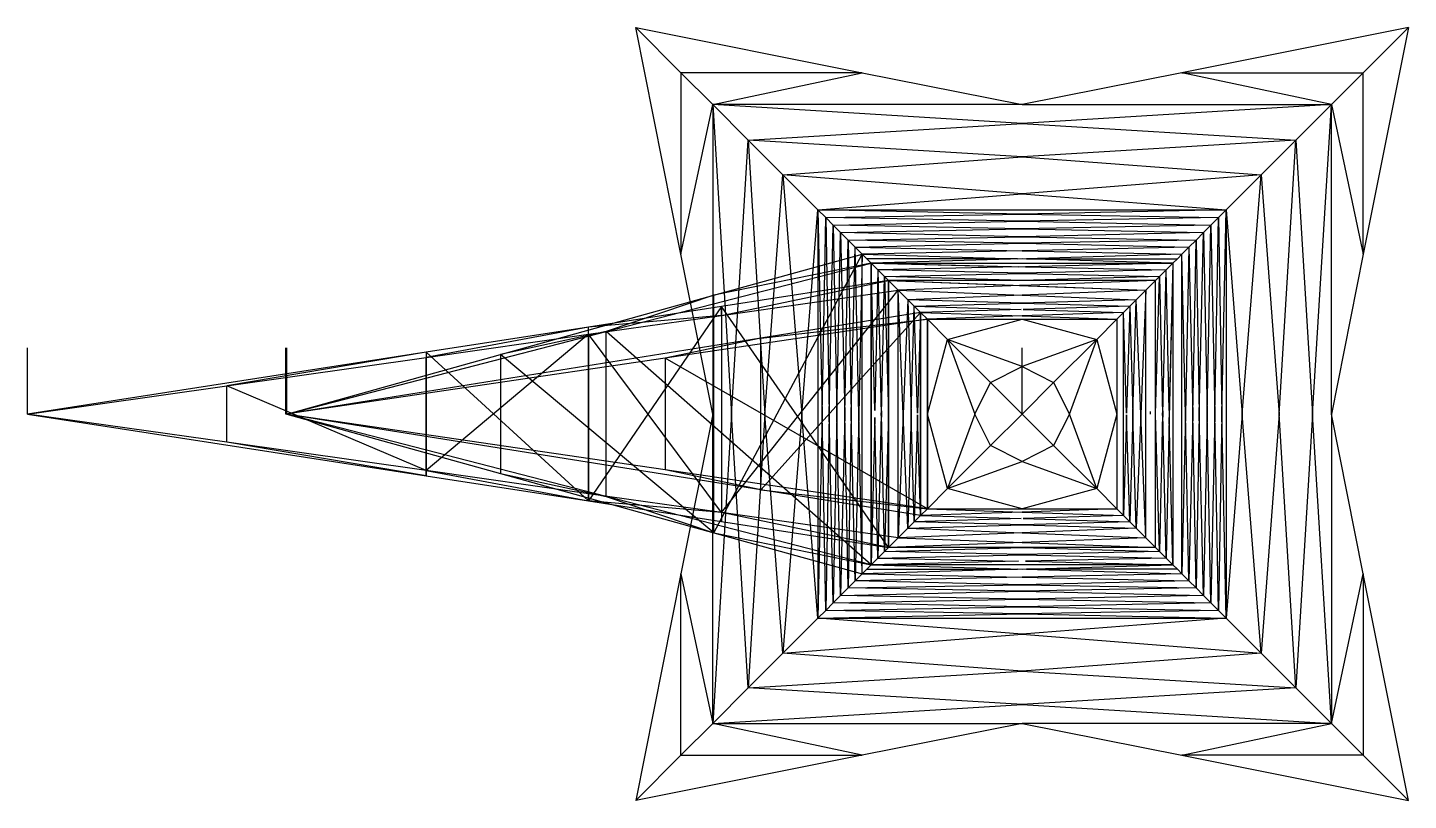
# Model space of a CAD drawing. Header units: metres. Extents: x -25 to 7, y -5 to 968.
# Drawn here: x -15.02 to 5.83, y 594.17 to 605.83 of the extents above; entities that cross this region are included whole.
import ezdxf

# ---------------------------------------------------------------- set-up
doc = ezdxf.new("R2010")
doc.units = ezdxf.units.M

msp = doc.modelspace()

# ---------------------------------------------------------------- linework, layer by layer
at = {"layer": 'tower_f_body'}
for p, q in [((-5.834, 605.834), (-2.414, 605.152, 3.42)), ((-5.152, 605.152, 3.42), (-5.834, 605.834)), ((-5.152, 602.414, 3.42), (-5.834, 605.834)), ((5.834, 605.834), (2.414, 605.152, 3.42)), ((5.834, 605.834), (5.152, 602.414, 3.42)), ((5.834, 605.834), (5.152, 605.152, 3.42)), ((-2.414, 605.152, 3.42), (-5.152, 605.152, 3.42)), ((-5.152, 605.152, 3.42), (-5.152, 602.414, 3.42)), ((-4.671, 604.671, 5.834), (-5.152, 605.152, 3.42)), ((-4.671, 604.671, 5.834), (-2.414, 605.152, 3.42)), ((-2.414, 605.152, 3.42), (0, 604.671, 5.834)), ((2.414, 605.152, 3.42), (0, 604.671, 5.834)), ((4.671, 604.671, 5.834), (2.414, 605.152, 3.42)), ((2.414, 605.152, 3.42), (5.152, 605.152, 3.42)), ((5.152, 605.152, 3.42), (4.671, 604.671, 5.834)), ((5.152, 602.414, 3.42), (5.152, 605.152, 3.42)), ((-5.152, 602.414, 3.42), (-4.671, 604.671, 5.834)), ((0, 604.387, 7.257), (-4.671, 604.671, 5.834)), ((0, 604.671, 5.834), (-4.671, 604.671, 5.834)), ((-4.671, 604.671, 5.834), (-4.387, 600, 7.257)), ((-4.135, 604.135, 8.518), (-4.671, 604.671, 5.834)), ((-4.671, 604.671, 5.834), (-4.671, 600, 5.834)), ((4.671, 604.671, 5.834), (0, 604.387, 7.257)), ((0, 604.671, 5.834), (4.671, 604.671, 5.834)), ((4.671, 604.671, 5.834), (4.135, 604.135, 8.518)), ((4.387, 600, 7.257), (4.671, 604.671, 5.834)), ((4.671, 600, 5.834), (4.671, 604.671, 5.834)), ((4.671, 604.671, 5.834), (5.152, 602.414, 3.42)), ((-4.135, 604.135, 8.518), (0, 604.387, 7.257)), ((0, 604.387, 7.257), (4.135, 604.135, 8.518)), ((-4.387, 600, 7.257), (-4.135, 604.135, 8.518)), ((0, 603.884, 9.778), (-4.135, 604.135, 8.518)), ((-4.135, 604.135, 8.518), (-3.884, 600, 9.778)), ((-3.61, 603.61, 11.155), (-4.135, 604.135, 8.518)), ((4.135, 604.135, 8.518), (0, 603.884, 9.778)), ((4.135, 604.135, 8.518), (3.61, 603.61, 11.155)), ((3.884, 600, 9.778), (4.135, 604.135, 8.518)), ((4.135, 604.135, 8.518), (4.387, 600, 7.257)), ((-3.61, 603.61, 11.155), (0, 603.884, 9.778)), ((0, 603.884, 9.778), (3.61, 603.61, 11.155)), ((-3.884, 600, 9.778), (-3.61, 603.61, 11.155)), ((0, 603.326, 12.576), (-3.61, 603.61, 11.155)), ((-3.61, 603.61, 11.155), (-3.326, 600, 12.576)), ((-3.084, 603.084, 13.791), (-3.61, 603.61, 11.155)), ((3.61, 603.61, 11.155), (0, 603.326, 12.576)), ((3.61, 603.61, 11.155), (3.084, 603.084, 13.791)), ((3.326, 600, 12.576), (3.61, 603.61, 11.155)), ((3.61, 603.61, 11.155), (3.884, 600, 9.778)), ((-3.084, 603.084, 13.791), (0, 603.326, 12.576)), ((0, 603.326, 12.576), (3.084, 603.084, 13.791)), ((-3.326, 600, 12.576), (-3.084, 603.084, 13.791)), ((0, 603.018, 15.379), (-3.084, 603.084, 13.791)), ((-3.084, 603.084, 13.791), (3.084, 603.084, 13.791)), ((-3.084, 603.084, 13.791), (-3.084, 596.916, 13.791)), ((-3.084, 603.084, 13.791), (-3.018, 600, 15.379)), ((-2.965, 602.965, 16.682), (-3.084, 603.084, 13.791)), ((-3.018, 600, 15.379), (-2.965, 602.965, 16.682)), ((-2.965, 602.965, 16.682), (0, 603.018, 15.379)), ((0, 602.91, 18.01), (-2.965, 602.965, 16.682)), ((-2.965, 602.965, 16.682), (-2.91, 600, 18.01)), ((-2.85, 602.85, 19.445), (-2.965, 602.965, 16.682)), ((3.084, 603.084, 13.791), (0, 603.018, 15.379)), ((0, 603.018, 15.379), (2.965, 602.965, 16.682)), ((2.965, 602.965, 16.682), (0, 602.91, 18.01)), ((2.965, 602.965, 16.682), (2.85, 602.85, 19.445)), ((2.91, 600, 18.01), (2.965, 602.965, 16.682)), ((3.084, 603.084, 13.791), (2.965, 602.965, 16.682)), ((2.965, 602.965, 16.682), (3.018, 600, 15.379)), ((3.018, 600, 15.379), (3.084, 603.084, 13.791)), ((3.084, 603.084, 13.791), (3.326, 600, 12.576)), ((3.084, 603.084, 13.791), (3.084, 596.916, 13.791)), ((-2.91, 600, 18.01), (-2.85, 602.85, 19.445)), ((-2.85, 602.85, 19.445), (0, 602.91, 18.01)), ((0, 602.796, 20.752), (-2.85, 602.85, 19.445)), ((-2.85, 602.85, 19.445), (-2.796, 600, 20.752)), ((-2.742, 602.742, 22.067), (-2.85, 602.85, 19.445)), ((-2.742, 602.742, 22.067), (0, 602.796, 20.752)), ((0, 602.91, 18.01), (2.85, 602.85, 19.445)), ((2.85, 602.85, 19.445), (0, 602.796, 20.752)), ((0, 602.796, 20.752), (2.742, 602.742, 22.067)), ((2.85, 602.85, 19.445), (2.742, 602.742, 22.067)), ((2.796, 600, 20.752), (2.85, 602.85, 19.445)), ((2.85, 602.85, 19.445), (2.91, 600, 18.01)), ((-2.796, 600, 20.752), (-2.742, 602.742, 22.067)), ((0, 602.674, 23.724), (-2.742, 602.742, 22.067)), ((-2.742, 602.742, 22.067), (-2.674, 600, 23.724)), ((-2.627, 602.627, 24.854), (-2.742, 602.742, 22.067)), ((-2.674, 600, 23.724), (-2.627, 602.627, 24.854)), ((-2.627, 602.627, 24.854), (0, 602.674, 23.724)), ((0, 602.579, 26.01), (-2.627, 602.627, 24.854)), ((-2.627, 602.627, 24.854), (-2.579, 600, 26.01)), ((-2.52, 602.52, 27.432), (-2.627, 602.627, 24.854)), ((-2.52, 602.52, 27.432), (0, 602.579, 26.01)), ((2.742, 602.742, 22.067), (0, 602.674, 23.724)), ((0, 602.674, 23.724), (2.627, 602.627, 24.854)), ((2.627, 602.627, 24.854), (0, 602.579, 26.01)), ((0, 602.579, 26.01), (2.52, 602.52, 27.432)), ((2.627, 602.627, 24.854), (2.52, 602.52, 27.432)), ((2.579, 600, 26.01), (2.627, 602.627, 24.854)), ((2.742, 602.742, 22.067), (2.627, 602.627, 24.854)), ((2.627, 602.627, 24.854), (2.674, 600, 23.724)), ((2.674, 600, 23.724), (2.742, 602.742, 22.067)), ((2.742, 602.742, 22.067), (2.796, 600, 20.752)), ((-4.671, 600, 5.834), (-5.152, 602.414, 3.42)), ((-2.579, 600, 26.01), (-2.52, 602.52, 27.432)), ((-2.52, 602.52, 27.432), (0, 602.466, 28.754)), ((-2.52, 602.52, 27.432), (-2.414, 602.414, 30.01)), ((-2.466, 600, 28.754), (-2.52, 602.52, 27.432)), ((-2.414, 602.414, 30.01), (-2.466, 600, 28.754)), ((0, 602.466, 28.754), (-2.414, 602.414, 30.01)), ((-2.414, 602.414, 30.01), (-0.069, 602.345, 31.668)), ((-2.414, 602.414, 30.01), (-2.345, 602.345, 31.668)), ((-2.414, 597.586, 30.01), (-2.414, 602.414, 30.01)), ((-0.069, 602.345, 31.668), (-2.345, 602.345, 31.668)), ((-2.277, 602.277, 33.327), (-2.345, 602.345, 31.668)), ((0, 602.343, 31.717), (-2.277, 602.277, 33.327)), ((2.52, 602.52, 27.432), (0, 602.466, 28.754)), ((0, 602.466, 28.754), (2.414, 602.414, 30.01)), ((2.277, 602.277, 33.327), (0, 602.343, 31.717)), ((2.414, 602.414, 30.01), (0.069, 602.345, 31.668)), ((0.069, 602.345, 31.668), (2.345, 602.345, 31.668)), ((2.277, 602.277, 33.327), (2.345, 602.345, 31.668)), ((2.345, 602.345, 31.668), (2.414, 602.414, 30.01)), ((2.414, 602.414, 30.01), (2.52, 602.52, 27.432)), ((2.466, 600, 28.754), (2.414, 602.414, 30.01)), ((2.414, 597.586, 30.01), (2.414, 602.414, 30.01)), ((2.52, 602.52, 27.432), (2.466, 600, 28.754)), ((2.52, 602.52, 27.432), (2.579, 600, 26.01)), ((5.152, 602.414, 3.42), (4.671, 600, 5.834)), ((-2.277, 602.277, 33.327), (-0.053, 602.224, 34.599)), ((-2.277, 602.277, 33.327), (0, 602.277, 33.327)), ((-2.277, 602.277, 33.327), (0.053, 602.224, 34.599)), ((-2.224, 600.053, 34.599), (-2.277, 602.277, 33.327)), ((-2.277, 600, 33.327), (-2.277, 602.277, 33.327)), ((-2.176, 602.176, 35.758), (-2.277, 602.277, 33.327)), ((-2.176, 602.176, 35.758), (-2.224, 600.053, 34.599)), ((-0.053, 602.224, 34.599), (-2.176, 602.176, 35.758)), ((0, 602.125, 37.002), (-2.176, 602.176, 35.758)), ((-2.176, 602.176, 35.758), (-2.125, 600, 37.002)), ((-2.076, 602.076, 38.189), (-2.176, 602.176, 35.758)), ((-2.076, 602.076, 38.189), (0, 602.123, 37.056)), ((-0.048, 602.124, 37.03), (0, 602.125, 37.002)), ((0, 602.123, 37.056), (-0.048, 602.124, 37.03)), ((0, 602.277, 33.327), (2.277, 602.277, 33.327)), ((2.176, 602.176, 35.758), (0, 602.125, 37.002)), ((0, 602.125, 37.002), (0.048, 602.124, 37.03)), ((0.048, 602.124, 37.03), (0, 602.123, 37.056)), ((0, 602.123, 37.056), (2.076, 602.076, 38.189)), ((2.277, 602.277, 33.327), (0.053, 602.224, 34.599)), ((0.053, 602.224, 34.599), (2.176, 602.176, 35.758)), ((2.176, 602.176, 35.758), (2.076, 602.076, 38.189)), ((2.125, 600, 37.002), (2.176, 602.176, 35.758)), ((2.176, 602.176, 35.758), (2.277, 602.277, 33.327)), ((2.224, 600.053, 34.599), (2.176, 602.176, 35.758)), ((2.277, 602.277, 33.327), (2.224, 600.053, 34.599)), ((2.277, 602.277, 33.327), (2.224, 599.947, 34.599)), ((2.277, 602.277, 33.327), (2.277, 600, 33.327)), ((-2.123, 600, 37.056), (-2.076, 602.076, 38.189)), ((0, 602.015, 39.657), (-2.076, 602.076, 38.189)), ((-2.076, 602.076, 38.189), (-2.015, 600, 39.657)), ((-2.015, 602.015, 39.657), (-2.076, 602.076, 38.189)), ((-2.015, 602.015, 39.657), (0, 601.942, 41.442)), ((-2.015, 602.015, 39.657), (-0.036, 601.94, 41.477)), ((0, 602.015, 39.657), (-2.015, 602.015, 39.657)), ((-1.868, 601.868, 43.227), (-2.015, 602.015, 39.657)), ((-2.015, 600, 39.657), (-2.015, 602.015, 39.657)), ((-0.036, 601.94, 41.477), (-1.868, 601.868, 43.227)), ((0, 601.942, 41.442), (-0.036, 601.94, 41.477)), ((-0.036, 601.94, 41.477), (1.868, 601.868, 43.227)), ((2.076, 602.076, 38.189), (0, 602.015, 39.657)), ((2.015, 602.015, 39.657), (0, 601.942, 41.442)), ((2.015, 602.015, 39.657), (0, 602.015, 39.657)), ((0, 601.942, 41.442), (1.868, 601.868, 43.227)), ((1.868, 601.868, 43.227), (2.015, 602.015, 39.657)), ((2.015, 600, 39.657), (2.076, 602.076, 38.189)), ((2.076, 602.076, 38.189), (2.015, 602.015, 39.657)), ((2.015, 600, 39.657), (2.015, 602.015, 39.657)), ((2.076, 602.076, 38.189), (2.123, 600, 37.056)), ((-1.868, 601.868, 43.227), (0, 601.795, 44.989)), ((-1.722, 601.722, 46.75), (-1.868, 601.868, 43.227)), ((-1.795, 600, 44.989), (-1.868, 601.868, 43.227)), ((-1.868, 598.132, 43.227), (-1.868, 601.868, 43.227)), ((-1.722, 601.722, 46.75), (-1.795, 600, 44.989)), ((0, 601.795, 44.989), (-1.722, 601.722, 46.75)), ((-1.722, 601.722, 46.75), (-1.627, 601.627, 49.045)), ((0, 601.675, 47.904), (-1.722, 601.722, 46.75)), ((-1.722, 601.722, 46.75), (-1.675, 600, 47.904)), ((1.868, 601.868, 43.227), (0, 601.795, 44.989)), ((0, 601.795, 44.989), (1.722, 601.722, 46.75)), ((1.722, 601.722, 46.75), (0, 601.675, 47.904)), ((1.722, 601.722, 46.75), (1.627, 601.627, 49.045)), ((1.675, 600, 47.904), (1.722, 601.722, 46.75)), ((1.722, 601.722, 46.75), (1.868, 601.868, 43.227)), ((1.795, 600, 44.989), (1.722, 601.722, 46.75)), ((1.868, 601.868, 43.227), (1.795, 600, 44.989)), ((1.868, 598.132, 43.227), (1.868, 601.868, 43.227)), ((-1.673, 600, 47.93), (-1.627, 601.627, 49.045)), ((-1.627, 601.627, 49.045), (0, 601.673, 47.93)), ((-1.627, 601.627, 49.045), (-0.015, 601.579, 50.215)), ((-1.533, 601.533, 51.339), (-1.627, 601.627, 49.045)), ((-1.579, 600.015, 50.215), (-1.627, 601.627, 49.045)), ((-1.533, 601.533, 51.339), (-1.579, 600.015, 50.215)), ((-0.015, 601.579, 50.215), (-1.533, 601.533, 51.339)), ((-1.533, 601.533, 51.339), (0, 601.48, 52.622)), ((-1.43, 601.43, 53.819), (-1.533, 601.533, 51.339)), ((-1.533, 598.467, 51.339), (-1.533, 601.533, 51.339)), ((-0.019, 601.674, 47.917), (0, 601.675, 47.904)), ((0, 601.673, 47.93), (-0.019, 601.674, 47.917)), ((0, 601.675, 47.904), (0.019, 601.674, 47.917)), ((0.019, 601.674, 47.917), (0, 601.673, 47.93)), ((0, 601.673, 47.93), (1.627, 601.627, 49.045)), ((1.533, 601.533, 51.339), (0, 601.48, 52.622)), ((1.627, 601.627, 49.045), (0.015, 601.579, 50.215)), ((0.015, 601.579, 50.215), (1.533, 601.533, 51.339)), ((1.43, 601.43, 53.819), (1.533, 601.533, 51.339)), ((1.533, 601.533, 51.339), (1.627, 601.627, 49.045)), ((1.579, 600.015, 50.215), (1.533, 601.533, 51.339)), ((1.533, 598.467, 51.339), (1.533, 601.533, 51.339)), ((1.627, 601.627, 49.045), (1.579, 600.015, 50.215)), ((1.627, 601.627, 49.045), (1.673, 600, 47.93)), ((0, 601.48, 52.622), (-1.43, 601.43, 53.819)), ((-1.43, 601.43, 53.819), (0, 601.43, 53.819)), ((-1.43, 601.43, 53.819), (-1.127, 601.127, 56.366)), ((-1.43, 601.43, 53.819), (-1.43, 600, 53.819)), ((-1.127, 601.127, 56.366), (0, 601.43, 53.819)), ((0, 601.48, 52.622), (1.43, 601.43, 53.819)), ((0, 601.43, 53.819), (1.127, 601.127, 56.366)), ((0, 601.43, 53.819), (1.43, 601.43, 53.819)), ((1.127, 601.127, 56.366), (1.43, 601.43, 53.819)), ((1.43, 601.43, 53.819), (1.43, 600, 53.819)), ((-1.43, 600, 53.819), (-1.127, 601.127, 56.366)), ((-1.127, 601.127, 56.366), (-0.476, 600.476, 61.831)), ((0, 600.715, 59.827), (-1.127, 601.127, 56.366)), ((-1.127, 601.127, 56.366), (-0.715, 600, 59.827)), ((1.127, 601.127, 56.366), (0, 600.715, 59.827)), ((0.476, 600.476, 61.831), (1.127, 601.127, 56.366)), ((0.715, 600, 59.827), (1.127, 601.127, 56.366)), ((1.127, 601.127, 56.366), (1.43, 600, 53.819)), ((-0.476, 600.476, 61.831), (0, 600.715, 59.827)), ((0, 600.715, 59.827), (0.476, 600.476, 61.831)), ((-0.715, 600, 59.827), (-0.476, 600.476, 61.831)), ((-0.476, 600.476, 61.831), (0, 600, 65.834)), ((0.476, 600.476, 61.831), (0, 600, 65.834)), ((0.476, 600.476, 61.831), (0.715, 600, 59.827)), ((-2.125, 600, 37.002), (-2.124, 600.048, 37.03)), ((-2.124, 600.048, 37.03), (-2.123, 600, 37.056)), ((1.942, 600, 41.442), (1.94, 600.036, 41.477)), ((2.123, 600, 37.056), (2.124, 600.048, 37.03)), ((2.124, 600.048, 37.03), (2.125, 600, 37.002)), ((-4.671, 600, 5.834), (-5.152, 597.586, 3.42)), ((-4.671, 595.329, 5.834), (-4.671, 600, 5.834)), ((-4.387, 600, 7.257), (-4.671, 595.329, 5.834)), ((-4.135, 595.865, 8.518), (-4.387, 600, 7.257)), ((-3.884, 600, 9.778), (-4.135, 595.865, 8.518)), ((-3.61, 596.39, 11.155), (-3.884, 600, 9.778)), ((-3.326, 600, 12.576), (-3.61, 596.39, 11.155)), ((-3.084, 596.916, 13.791), (-3.326, 600, 12.576)), ((-3.018, 600, 15.379), (-3.084, 596.916, 13.791)), ((-2.965, 597.035, 16.682), (-3.018, 600, 15.379)), ((-2.91, 600, 18.01), (-2.965, 597.035, 16.682)), ((-2.85, 597.15, 19.445), (-2.91, 600, 18.01)), ((-2.796, 600, 20.752), (-2.85, 597.15, 19.445)), ((-2.742, 597.258, 22.067), (-2.796, 600, 20.752)), ((-2.674, 600, 23.724), (-2.742, 597.258, 22.067)), ((-2.627, 597.373, 24.854), (-2.674, 600, 23.724)), ((-2.579, 600, 26.01), (-2.627, 597.373, 24.854)), ((-2.52, 597.48, 27.432), (-2.579, 600, 26.01)), ((-2.466, 600, 28.754), (-2.52, 597.48, 27.432)), ((-2.414, 597.586, 30.01), (-2.466, 600, 28.754)), ((-2.277, 597.723, 33.327), (-2.277, 600, 33.327)), ((-2.224, 599.947, 34.599), (-2.277, 597.723, 33.327)), ((-2.176, 597.824, 35.758), (-2.224, 599.947, 34.599)), ((-2.125, 600, 37.002), (-2.176, 597.824, 35.758)), ((-2.124, 599.952, 37.03), (-2.125, 600, 37.002)), ((-2.123, 600, 37.056), (-2.124, 599.952, 37.03)), ((-2.076, 597.924, 38.189), (-2.123, 600, 37.056)), ((-2.015, 600, 39.657), (-2.076, 597.924, 38.189)), ((-2.015, 597.985, 39.657), (-2.015, 600, 39.657)), ((-1.795, 600, 44.989), (-1.868, 598.132, 43.227)), ((-1.722, 598.278, 46.75), (-1.795, 600, 44.989)), ((-1.675, 600, 47.904), (-1.722, 598.278, 46.75)), ((-1.675, 600, 47.904), (-1.674, 600.019, 47.917)), ((-1.674, 599.981, 47.917), (-1.675, 600, 47.904)), ((-1.674, 600.019, 47.917), (-1.673, 600, 47.93)), ((-1.673, 600, 47.93), (-1.674, 599.981, 47.917)), ((-1.627, 598.373, 49.045), (-1.673, 600, 47.93)), ((-1.579, 599.985, 50.215), (-1.627, 598.373, 49.045)), ((-1.533, 598.467, 51.339), (-1.579, 599.985, 50.215)), ((-1.127, 598.873, 56.366), (-1.43, 600, 53.819)), ((-1.43, 600, 53.819), (-1.43, 598.57, 53.819)), ((-0.715, 600, 59.827), (-1.127, 598.873, 56.366)), ((-0.476, 599.524, 61.831), (-0.715, 600, 59.827)), ((0, 600, 65.834), (-0.476, 599.524, 61.831)), ((0.476, 599.524, 61.831), (0, 600, 65.834)), ((0.715, 600, 59.827), (0.476, 599.524, 61.831)), ((1.127, 598.873, 56.366), (0.715, 600, 59.827)), ((1.43, 600, 53.819), (1.127, 598.873, 56.366)), ((1.43, 600, 53.819), (1.43, 598.57, 53.819)), ((1.579, 599.985, 50.215), (1.533, 598.467, 51.339)), ((1.627, 598.373, 49.045), (1.579, 599.985, 50.215)), ((1.673, 600, 47.93), (1.627, 598.373, 49.045)), ((1.673, 600, 47.93), (1.674, 600.019, 47.917)), ((1.674, 599.981, 47.917), (1.673, 600, 47.93)), ((1.674, 600.019, 47.917), (1.675, 600, 47.904)), ((1.675, 600, 47.904), (1.674, 599.981, 47.917)), ((1.722, 598.278, 46.75), (1.675, 600, 47.904)), ((1.795, 600, 44.989), (1.722, 598.278, 46.75)), ((1.868, 598.132, 43.227), (1.795, 600, 44.989)), ((2.076, 597.924, 38.189), (2.015, 600, 39.657)), ((2.015, 597.985, 39.657), (2.015, 600, 39.657)), ((2.123, 600, 37.056), (2.076, 597.924, 38.189)), ((2.124, 599.952, 37.03), (2.123, 600, 37.056)), ((2.125, 600, 37.002), (2.124, 599.952, 37.03)), ((2.176, 597.824, 35.758), (2.125, 600, 37.002)), ((2.224, 599.947, 34.599), (2.176, 597.824, 35.758)), ((2.277, 597.723, 33.327), (2.224, 599.947, 34.599)), ((2.277, 600, 33.327), (2.277, 597.723, 33.327)), ((2.466, 600, 28.754), (2.414, 597.586, 30.01)), ((2.52, 597.48, 27.432), (2.466, 600, 28.754)), ((2.579, 600, 26.01), (2.52, 597.48, 27.432)), ((2.627, 597.373, 24.854), (2.579, 600, 26.01)), ((2.674, 600, 23.724), (2.627, 597.373, 24.854)), ((2.742, 597.258, 22.067), (2.674, 600, 23.724)), ((2.796, 600, 20.752), (2.742, 597.258, 22.067)), ((2.85, 597.15, 19.445), (2.796, 600, 20.752)), ((2.91, 600, 18.01), (2.85, 597.15, 19.445)), ((2.965, 597.035, 16.682), (2.91, 600, 18.01)), ((3.018, 600, 15.379), (2.965, 597.035, 16.682)), ((3.084, 596.916, 13.791), (3.018, 600, 15.379)), ((3.326, 600, 12.576), (3.084, 596.916, 13.791)), ((3.61, 596.39, 11.155), (3.326, 600, 12.576)), ((3.884, 600, 9.778), (3.61, 596.39, 11.155)), ((4.135, 595.865, 8.518), (3.884, 600, 9.778)), ((4.387, 600, 7.257), (4.135, 595.865, 8.518)), ((4.671, 595.329, 5.834), (4.387, 600, 7.257)), ((4.671, 600, 5.834), (4.671, 595.329, 5.834)), ((5.152, 597.586, 3.42), (4.671, 600, 5.834)), ((-1.127, 598.873, 56.366), (-0.476, 599.524, 61.831)), ((0, 599.285, 59.827), (-0.476, 599.524, 61.831)), ((0.476, 599.524, 61.831), (0, 599.285, 59.827)), ((1.127, 598.873, 56.366), (0.476, 599.524, 61.831)), ((-1.127, 598.873, 56.366), (0, 599.285, 59.827)), ((0, 599.285, 59.827), (1.127, 598.873, 56.366)), ((-1.127, 598.873, 56.366), (-1.43, 598.57, 53.819)), ((0, 598.57, 53.819), (-1.127, 598.873, 56.366)), ((1.127, 598.873, 56.366), (0, 598.57, 53.819)), ((1.43, 598.57, 53.819), (1.127, 598.873, 56.366)), ((-1.627, 598.373, 49.045), (-1.722, 598.278, 46.75)), ((-1.627, 598.373, 49.045), (-1.533, 598.467, 51.339)), ((-0.015, 598.421, 50.215), (-1.627, 598.373, 49.045)), ((0, 598.327, 47.93), (-1.627, 598.373, 49.045)), ((-1.533, 598.467, 51.339), (-1.43, 598.57, 53.819)), ((0, 598.52, 52.622), (-1.533, 598.467, 51.339)), ((-1.533, 598.467, 51.339), (-0.015, 598.421, 50.215)), ((-1.43, 598.57, 53.819), (0, 598.57, 53.819)), ((-1.43, 598.57, 53.819), (0, 598.52, 52.622)), ((0, 598.57, 53.819), (1.43, 598.57, 53.819)), ((1.43, 598.57, 53.819), (0, 598.52, 52.622)), ((0, 598.52, 52.622), (1.533, 598.467, 51.339)), ((1.627, 598.373, 49.045), (0, 598.327, 47.93)), ((1.533, 598.467, 51.339), (0.015, 598.421, 50.215)), ((0.015, 598.421, 50.215), (1.627, 598.373, 49.045)), ((1.533, 598.467, 51.339), (1.43, 598.57, 53.819)), ((1.627, 598.373, 49.045), (1.533, 598.467, 51.339)), ((1.722, 598.278, 46.75), (1.627, 598.373, 49.045)), ((-1.722, 598.278, 46.75), (-1.868, 598.132, 43.227)), ((0, 598.205, 44.989), (-1.868, 598.132, 43.227)), ((-1.722, 598.278, 46.75), (0, 598.325, 47.904)), ((-1.722, 598.278, 46.75), (0, 598.205, 44.989)), ((-0.019, 598.326, 47.917), (0, 598.327, 47.93)), ((0, 598.325, 47.904), (-0.019, 598.326, 47.917)), ((0, 598.327, 47.93), (0.019, 598.326, 47.917)), ((0.019, 598.326, 47.917), (0, 598.325, 47.904)), ((0, 598.325, 47.904), (1.722, 598.278, 46.75)), ((1.722, 598.278, 46.75), (0, 598.205, 44.989)), ((0, 598.205, 44.989), (1.868, 598.132, 43.227)), ((1.722, 598.278, 46.75), (1.868, 598.132, 43.227)), ((-2.076, 597.924, 38.189), (0, 597.985, 39.657)), ((-2.076, 597.924, 38.189), (-2.015, 597.985, 39.657)), ((-1.868, 598.132, 43.227), (-2.015, 597.985, 39.657)), ((0, 598.058, 41.442), (-2.015, 597.985, 39.657)), ((0, 597.985, 39.657), (-2.015, 597.985, 39.657)), ((-1.868, 598.132, 43.227), (0, 598.058, 41.442)), ((1.868, 598.132, 43.227), (0, 598.058, 41.442)), ((0, 598.058, 41.442), (2.015, 597.985, 39.657)), ((0, 597.985, 39.657), (2.076, 597.924, 38.189)), ((2.015, 597.985, 39.657), (0, 597.985, 39.657)), ((1.868, 598.132, 43.227), (2.015, 597.985, 39.657)), ((2.015, 597.985, 39.657), (2.076, 597.924, 38.189)), ((-2.176, 597.824, 35.758), (-2.277, 597.723, 33.327)), ((-0.053, 597.776, 34.599), (-2.277, 597.723, 33.327)), ((-2.176, 597.824, 35.758), (-2.076, 597.924, 38.189)), ((-2.176, 597.824, 35.758), (0, 597.875, 37.002)), ((-2.176, 597.824, 35.758), (-0.053, 597.776, 34.599)), ((0, 597.877, 37.056), (-2.076, 597.924, 38.189)), ((-0.048, 597.876, 37.03), (0, 597.877, 37.056)), ((0, 597.875, 37.002), (-0.048, 597.876, 37.03)), ((2.076, 597.924, 38.189), (0, 597.877, 37.056)), ((0, 597.877, 37.056), (0.048, 597.876, 37.03)), ((0.048, 597.876, 37.03), (0, 597.875, 37.002)), ((0, 597.875, 37.002), (2.176, 597.824, 35.758)), ((2.176, 597.824, 35.758), (0.053, 597.776, 34.599)), ((0.053, 597.776, 34.599), (2.277, 597.723, 33.327)), ((2.076, 597.924, 38.189), (2.176, 597.824, 35.758)), ((2.176, 597.824, 35.758), (2.277, 597.723, 33.327)), ((-5.152, 597.586, 3.42), (-5.834, 594.166)), ((-5.152, 594.848, 3.42), (-5.152, 597.586, 3.42)), ((-5.152, 597.586, 3.42), (-4.671, 595.329, 5.834)), ((-2.52, 597.48, 27.432), (-2.414, 597.586, 30.01)), ((0, 597.534, 28.754), (-2.52, 597.48, 27.432)), ((-0.069, 597.655, 31.668), (-2.414, 597.586, 30.01)), ((-2.414, 597.586, 30.01), (-2.345, 597.655, 31.668)), ((-2.414, 597.586, 30.01), (0, 597.534, 28.754)), ((-2.277, 597.723, 33.327), (-2.345, 597.655, 31.668)), ((-2.345, 597.655, 31.668), (-0.069, 597.655, 31.668)), ((-2.277, 597.723, 33.327), (0, 597.657, 31.717)), ((0, 597.723, 33.327), (-2.277, 597.723, 33.327)), ((0, 597.657, 31.717), (2.277, 597.723, 33.327)), ((2.277, 597.723, 33.327), (0, 597.723, 33.327)), ((2.414, 597.586, 30.01), (0, 597.534, 28.754)), ((0, 597.534, 28.754), (2.52, 597.48, 27.432)), ((0.069, 597.655, 31.668), (2.414, 597.586, 30.01)), ((2.345, 597.655, 31.668), (0.069, 597.655, 31.668)), ((2.277, 597.723, 33.327), (2.345, 597.655, 31.668)), ((2.345, 597.655, 31.668), (2.414, 597.586, 30.01)), ((2.414, 597.586, 30.01), (2.52, 597.48, 27.432)), ((4.671, 595.329, 5.834), (5.152, 597.586, 3.42)), ((5.152, 597.586, 3.42), (5.152, 594.848, 3.42)), ((5.834, 594.166), (5.152, 597.586, 3.42)), ((-2.742, 597.258, 22.067), (-2.627, 597.373, 24.854)), ((-2.742, 597.258, 22.067), (0, 597.326, 23.724)), ((-2.627, 597.373, 24.854), (-2.52, 597.48, 27.432)), ((-2.627, 597.373, 24.854), (0, 597.421, 26.01)), ((0, 597.326, 23.724), (-2.627, 597.373, 24.854)), ((0, 597.421, 26.01), (-2.52, 597.48, 27.432)), ((2.52, 597.48, 27.432), (0, 597.421, 26.01)), ((0, 597.421, 26.01), (2.627, 597.373, 24.854)), ((2.627, 597.373, 24.854), (0, 597.326, 23.724)), ((0, 597.326, 23.724), (2.742, 597.258, 22.067)), ((2.52, 597.48, 27.432), (2.627, 597.373, 24.854)), ((2.627, 597.373, 24.854), (2.742, 597.258, 22.067)), ((-2.85, 597.15, 19.445), (-2.965, 597.035, 16.682)), ((-2.742, 597.258, 22.067), (-2.85, 597.15, 19.445)), ((-2.85, 597.15, 19.445), (0, 597.204, 20.752)), ((0, 597.09, 18.01), (-2.85, 597.15, 19.445)), ((0, 597.204, 20.752), (-2.742, 597.258, 22.067)), ((2.742, 597.258, 22.067), (0, 597.204, 20.752)), ((0, 597.204, 20.752), (2.85, 597.15, 19.445)), ((2.85, 597.15, 19.445), (0, 597.09, 18.01)), ((2.742, 597.258, 22.067), (2.85, 597.15, 19.445)), ((2.85, 597.15, 19.445), (2.965, 597.035, 16.682)), ((-3.61, 596.39, 11.155), (-3.084, 596.916, 13.791)), ((-2.965, 597.035, 16.682), (-3.084, 596.916, 13.791)), ((-3.084, 596.916, 13.791), (0, 596.982, 15.379)), ((0, 596.674, 12.576), (-3.084, 596.916, 13.791)), ((-3.084, 596.916, 13.791), (3.084, 596.916, 13.791)), ((-2.965, 597.035, 16.682), (0, 597.09, 18.01)), ((0, 596.982, 15.379), (-2.965, 597.035, 16.682)), ((0, 597.09, 18.01), (2.965, 597.035, 16.682)), ((2.965, 597.035, 16.682), (0, 596.982, 15.379)), ((0, 596.982, 15.379), (3.084, 596.916, 13.791)), ((3.084, 596.916, 13.791), (0, 596.674, 12.576)), ((2.965, 597.035, 16.682), (3.084, 596.916, 13.791)), ((3.084, 596.916, 13.791), (3.61, 596.39, 11.155)), ((-3.61, 596.39, 11.155), (0, 596.674, 12.576)), ((0, 596.674, 12.576), (3.61, 596.39, 11.155)), ((-4.135, 595.865, 8.518), (-3.61, 596.39, 11.155)), ((0, 596.116, 9.778), (-3.61, 596.39, 11.155)), ((3.61, 596.39, 11.155), (0, 596.116, 9.778)), ((3.61, 596.39, 11.155), (4.135, 595.865, 8.518)), ((-4.135, 595.865, 8.518), (0, 596.116, 9.778)), ((0, 596.116, 9.778), (4.135, 595.865, 8.518)), ((-4.671, 595.329, 5.834), (-4.135, 595.865, 8.518)), ((0, 595.613, 7.257), (-4.135, 595.865, 8.518)), ((4.135, 595.865, 8.518), (0, 595.613, 7.257)), ((4.135, 595.865, 8.518), (4.671, 595.329, 5.834)), ((-4.671, 595.329, 5.834), (0, 595.613, 7.257)), ((0, 595.613, 7.257), (4.671, 595.329, 5.834)), ((-5.152, 594.848, 3.42), (-4.671, 595.329, 5.834)), ((-2.414, 594.848, 3.42), (-4.671, 595.329, 5.834)), ((-4.671, 595.329, 5.834), (0, 595.329, 5.834)), ((0, 595.329, 5.834), (-2.414, 594.848, 3.42)), ((0, 595.329, 5.834), (2.414, 594.848, 3.42)), ((4.671, 595.329, 5.834), (0, 595.329, 5.834)), ((2.414, 594.848, 3.42), (4.671, 595.329, 5.834)), ((4.671, 595.329, 5.834), (5.152, 594.848, 3.42)), ((-2.414, 594.848, 3.42), (-5.834, 594.166)), ((-5.834, 594.166), (-5.152, 594.848, 3.42)), ((-5.152, 594.848, 3.42), (-2.414, 594.848, 3.42)), ((2.414, 594.848, 3.42), (5.834, 594.166)), ((5.152, 594.848, 3.42), (2.414, 594.848, 3.42)), ((5.152, 594.848, 3.42), (5.834, 594.166))]:
    msp.add_line(p, q, dxfattribs=at)
at = {"layer": 'tower_f_cables'}
for p, q in [((-15.015, 600, 33.345), (-15.015, 601, 33.345)), ((-11.118, 600, 44.714), (-11.118, 601, 44.714)), ((-11.101, 600, 23.01), (-11.101, 601, 23.01)), ((0, 600, 65.834), (0, 601, 65.834)), ((-15.015, 600, 39.657), (-15.015, 600, 33.345)), ((-11.118, 600, 51.339), (-11.118, 600, 44.714)), ((-11.101, 600, 30.01), (-11.101, 600, 23.01))]:
    msp.add_line(p, q, dxfattribs=at)
at = {"layer": 'tower_f_cross'}
for p, q in [((-4.652, 601.792, 30.01), (-2.414, 602.414, 30.01)), ((-4.652, 598.208, 30.01), (-2.414, 602.414, 30.01)), ((-2.414, 597.586, 30.01), (-2.414, 602.414, 30.01)), ((-2.414, 602.414, 30.01), (-2.277, 602.277, 33.327)), ((-6.279, 601.244, 31.823), (-2.277, 602.277, 33.327)), ((-2.277, 602.277, 33.327), (-4.652, 601.792, 30.01)), ((-2.277, 602.277, 33.327), (-2.277, 597.723, 33.327)), ((-4.536, 601.489, 42.503), (-2.015, 602.015, 39.657)), ((-2.015, 602.015, 39.657), (-4.536, 601.625, 39.657)), ((-2.015, 602.015, 39.657), (-2.015, 597.985, 39.657)), ((-1.868, 601.868, 43.227), (-2.015, 602.015, 39.657)), ((-7.877, 600.896, 30.01), (-4.652, 601.792, 30.01)), ((-4.652, 601.792, 30.01), (-6.279, 601.244, 31.823)), ((-4.652, 598.208, 30.01), (-4.652, 601.792, 30.01)), ((-4.536, 601.489, 42.503), (-1.868, 601.868, 43.227)), ((-4.536, 598.511, 42.503), (-1.868, 601.868, 43.227)), ((-1.868, 598.132, 43.227), (-1.868, 601.868, 43.227)), ((-4.536, 601.625, 39.657), (-6.544, 601.313, 39.657)), ((-4.536, 601.625, 39.657), (-6.544, 598.687, 39.657)), ((-4.536, 601.489, 42.503), (-4.536, 601.625, 39.657)), ((-4.536, 601.625, 39.657), (-4.536, 598.375, 39.657)), ((-2.015, 597.985, 39.657), (-4.536, 601.625, 39.657)), ((-1.533, 601.533, 51.339), (-3.944, 601.147, 51.339)), ((-3.944, 598.853, 51.339), (-1.533, 601.533, 51.339)), ((-1.43, 601.43, 53.819), (-1.533, 601.533, 51.339)), ((-1.533, 601.533, 51.339), (-1.533, 598.467, 51.339)), ((-6.544, 601.313, 39.657), (-8.997, 600.855, 41.291)), ((-6.544, 601.313, 39.657), (-8.997, 600.933, 39.657)), ((-4.536, 601.489, 42.503), (-6.544, 601.313, 39.657)), ((-6.544, 601.203, 41.957), (-4.536, 601.489, 42.503)), ((-6.544, 601.203, 41.957), (-6.544, 601.313, 39.657)), ((-6.544, 598.687, 39.657), (-6.544, 601.313, 39.657)), ((-1.43, 601.43, 53.819), (-5.391, 600.845, 52.805)), ((-4.536, 601.489, 42.503), (-4.536, 598.511, 42.503)), ((-3.944, 601.147, 51.339), (-1.43, 601.43, 53.819)), ((-1.43, 598.57, 53.819), (-1.43, 601.43, 53.819)), ((-3.944, 601.147, 51.339), (-11.118, 600, 51.339)), ((-11.101, 600, 30.01), (-6.279, 601.244, 31.823)), ((-8.997, 600.855, 41.291), (-6.544, 601.203, 41.957)), ((-6.544, 601.203, 41.957), (-8.997, 599.145, 41.291)), ((-6.279, 601.244, 31.823), (-7.877, 600.896, 30.01)), ((-6.544, 601.203, 41.957), (-6.544, 598.797, 41.957)), ((-4.536, 598.511, 42.503), (-6.544, 601.203, 41.957)), ((-6.279, 598.756, 31.823), (-6.279, 601.244, 31.823)), ((-2.277, 597.723, 33.327), (-6.279, 601.244, 31.823)), ((-3.944, 601.147, 51.339), (-5.391, 600.845, 52.805)), ((-3.944, 598.853, 51.339), (-3.944, 601.147, 51.339)), ((-8.997, 600.933, 39.657), (-15.015, 600, 39.657)), ((-8.997, 600.933, 39.657), (-12.006, 600.427, 40.474)), ((-11.101, 600, 30.01), (-7.877, 600.896, 30.01)), ((-8.997, 600.933, 39.657), (-8.997, 600.855, 41.291)), ((-8.997, 600.933, 39.657), (-8.997, 599.067, 39.657)), ((-6.544, 598.687, 39.657), (-8.997, 600.933, 39.657)), ((-7.877, 600.896, 30.01), (-7.877, 599.104, 30.01)), ((-4.652, 598.208, 30.01), (-7.877, 600.896, 30.01)), ((-12.006, 600.427, 40.474), (-8.997, 600.855, 41.291)), ((-5.391, 600.845, 52.805), (-11.118, 600, 51.339)), ((-8.997, 599.145, 41.291), (-8.997, 600.855, 41.291)), ((-5.391, 600.845, 52.805), (-5.391, 599.155, 52.805)), ((-1.43, 598.57, 53.819), (-5.391, 600.845, 52.805)), ((-15.015, 600, 39.657), (-12.006, 600.427, 40.474)), ((-12.006, 599.573, 40.474), (-12.006, 600.427, 40.474)), ((-8.997, 599.145, 41.291), (-12.006, 600.427, 40.474)), ((-12.006, 599.573, 40.474), (-15.015, 600, 39.657)), ((-15.015, 600, 39.657), (-8.997, 599.067, 39.657)), ((-3.944, 598.853, 51.339), (-11.118, 600, 51.339)), ((-5.391, 599.155, 52.805), (-11.118, 600, 51.339)), ((-6.279, 598.756, 31.823), (-11.101, 600, 30.01)), ((-11.101, 600, 30.01), (-7.877, 599.104, 30.01)), ((-8.997, 599.067, 39.657), (-12.006, 599.573, 40.474)), ((-8.997, 599.145, 41.291), (-12.006, 599.573, 40.474)), ((-8.997, 599.145, 41.291), (-6.544, 598.687, 39.657)), ((-8.997, 599.067, 39.657), (-8.997, 599.145, 41.291)), ((-6.544, 598.797, 41.957), (-8.997, 599.145, 41.291)), ((-8.997, 599.067, 39.657), (-6.544, 598.687, 39.657)), ((-7.877, 599.104, 30.01), (-6.279, 598.756, 31.823)), ((-7.877, 599.104, 30.01), (-4.652, 598.208, 30.01)), ((-3.944, 598.853, 51.339), (-5.391, 599.155, 52.805)), ((-1.43, 598.57, 53.819), (-5.391, 599.155, 52.805)), ((-6.544, 598.797, 41.957), (-6.544, 598.687, 39.657)), ((-4.536, 598.511, 42.503), (-6.544, 598.797, 41.957)), ((-3.944, 598.853, 51.339), (-1.43, 598.57, 53.819)), ((-1.533, 598.467, 51.339), (-3.944, 598.853, 51.339)), ((-4.536, 598.511, 42.503), (-6.544, 598.687, 39.657)), ((-6.544, 598.687, 39.657), (-4.536, 598.375, 39.657)), ((-6.279, 598.756, 31.823), (-4.652, 598.208, 30.01)), ((-2.277, 597.723, 33.327), (-6.279, 598.756, 31.823)), ((-2.015, 597.985, 39.657), (-4.536, 598.511, 42.503)), ((-1.868, 598.132, 43.227), (-4.536, 598.511, 42.503)), ((-4.536, 598.511, 42.503), (-4.536, 598.375, 39.657)), ((-4.536, 598.375, 39.657), (-2.015, 597.985, 39.657)), ((-1.43, 598.57, 53.819), (-1.533, 598.467, 51.339)), ((-4.652, 598.208, 30.01), (-2.277, 597.723, 33.327)), ((-4.652, 598.208, 30.01), (-2.414, 597.586, 30.01)), ((-2.015, 597.985, 39.657), (-1.868, 598.132, 43.227)), ((-2.414, 597.586, 30.01), (-2.277, 597.723, 33.327))]:
    msp.add_line(p, q, dxfattribs=at)

doc.saveas('drawing.dxf')
